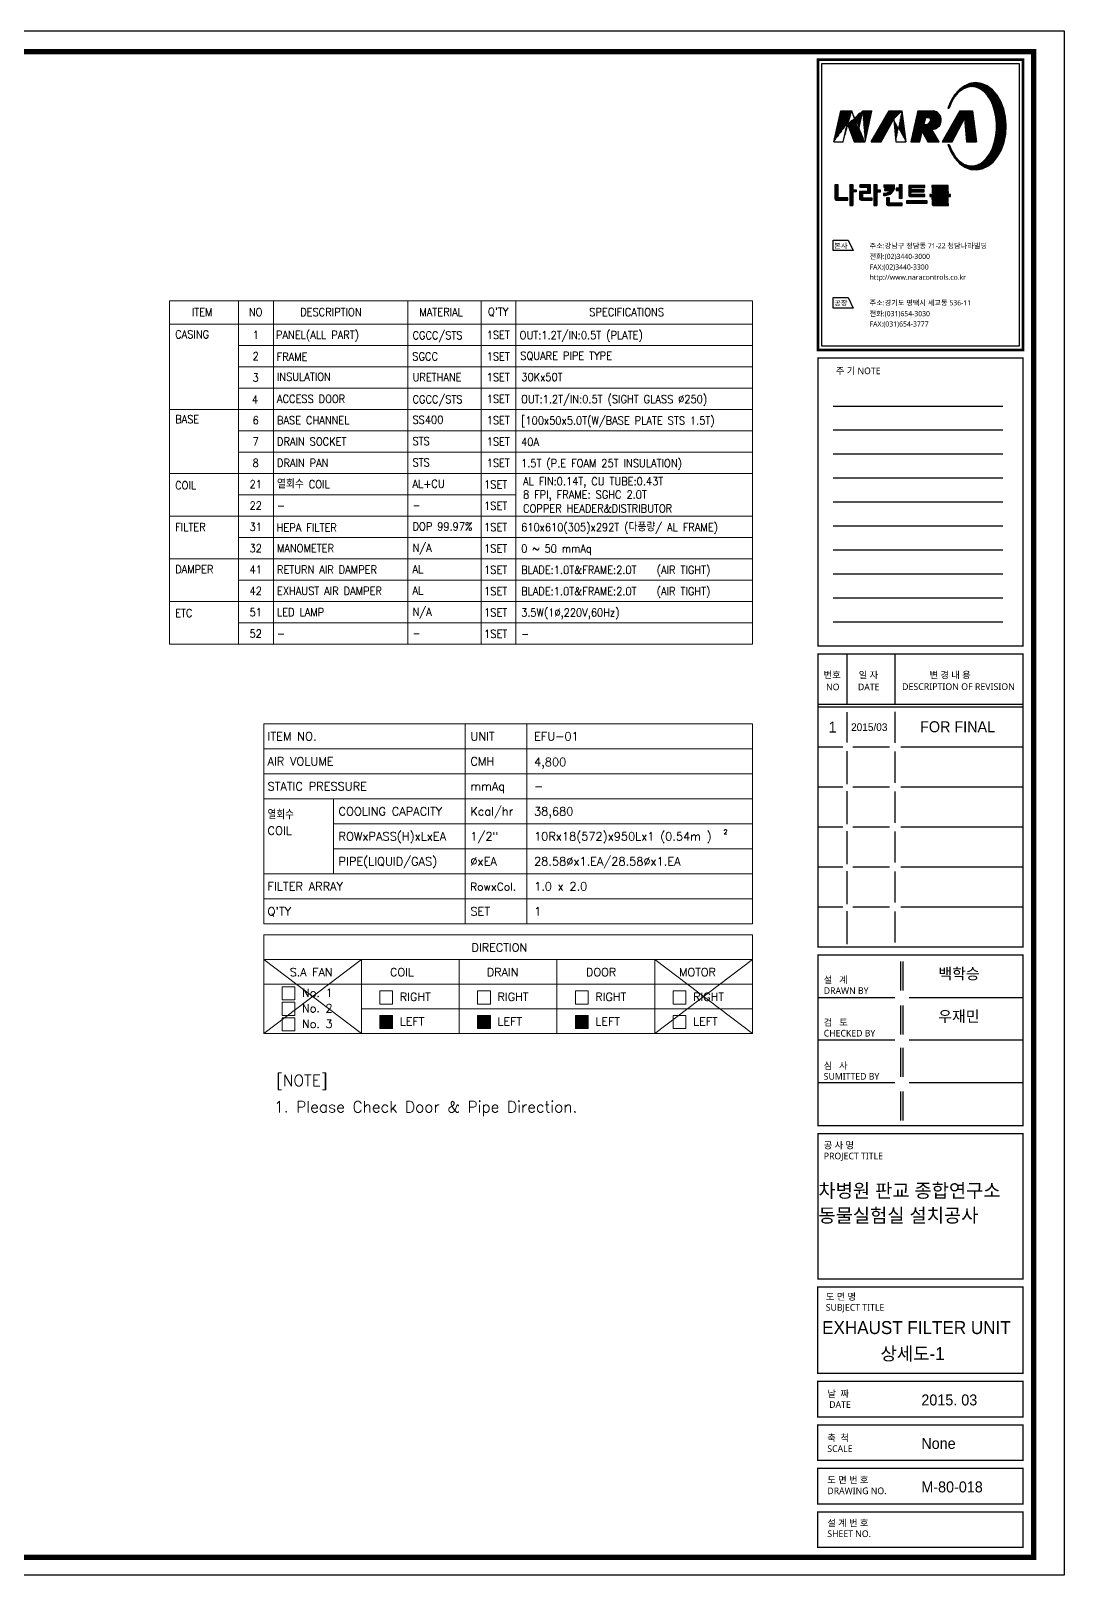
# Model space of a CAD drawing. Extents: x 416 to 11516, y -196 to 7683.
# Drawn here: x 6244 to 11516, y -196 to 7683 of the extents above; entities that cross this region are included whole.
import ezdxf
from ezdxf.enums import TextEntityAlignment as Align

# ---------------------------------------------------------------- set-up
doc = ezdxf.new("R2010")
doc.units = 0
doc.header["$LTSCALE"] = 80
doc.header["$MEASUREMENT"] = 0
doc.layers.get('0').update_dxf_attribs({"linetype": 'CONTINUOUS', "lineweight": 18})
doc.layers.add('DIM', color=4, linetype='CONTINUOUS', lineweight=18)
doc.layers.add('FORM', color=7, linetype='CONTINUOUS')
doc.styles.add('GHD', font='')
doc.styles.add('GHS', font='romans', dxfattribs={"bigfont": 'ghs'})
doc.styles.add('GSC', font='romans.shx', dxfattribs={"width": 0.8, "height": 4, "bigfont": 'ghs.shx'})
doc.styles.add('STYLE1', font='malgun.ttf', dxfattribs={"height": 2.5})
doc.styles.get('GHD').set_extended_font_data('Dotum')
pattern_1 = [(45, (-11.3759, -7.50065), (-0.171711214, 0.171711214), [])]

# ---------------------------------------------------------------- blocks, each defined once
blk = doc.blocks.new('form')
at = {"layer": 'FORM'}
h = blk.add_hatch(dxfattribs=at)
h.set_pattern_fill('ANSI31', color=256, scale=1.942691, style=0)
h.set_pattern_definition(pattern_1)
edge = h.paths.add_edge_path()
edge.add_line((716.28, 522.42), (720.27, 522.42))
edge.add_line((719.34, 533.67), (717.88, 527.02))
edge.add_line((711.49, 533.67), (715.47, 533.67))
edge.add_line((712.35, 522.42), (713.78, 528.86))
edge.add_line((708.92, 522.42), (712.35, 522.42))
edge.add_line((708.92, 522.42), (711.49, 533.67))
edge.add_line((717.81, 527.02), (715.47, 533.67))
edge.add_line((713.9, 528.86), (716.28, 522.42))
edge.add_line((720.27, 522.42), (722.81, 533.67))
edge.add_line((719.34, 533.67), (722.81, 533.67))
h = blk.add_hatch(dxfattribs=at)
h.set_pattern_fill('ANSI31', color=256, scale=1.942691, style=0)
h.set_pattern_definition(pattern_1)
edge = h.paths.add_edge_path()
edge.add_line((729.09, 533.67), (733.65, 533.67))
edge.add_line((731.5, 522.42), (735.09, 522.42))
edge.add_line((730.74, 530.54), (731.5, 522.42))
edge.add_line((726.18, 522.42), (730.63, 530.54))
edge.add_line((733.65, 533.67), (735.09, 522.42))
edge.add_line((722.55, 522.42), (726.18, 522.42))
edge.add_line((722.55, 522.42), (729.09, 533.67))
h = blk.add_hatch(dxfattribs=at)
h.set_pattern_fill('ANSI31', color=256, scale=1.942691, style=0)
h.set_pattern_definition(pattern_1)
edge = h.paths.add_edge_path(flags=16)
edge.add_arc((742.35, 530.64), 1.96, 269.4167, 343.4025)
edge.add_arc((743.39, 530.25), 0.855, 348.5468, 460.0762)
edge.add_line((743.24, 531.09), (742.29, 531.1))
edge.add_line((742.29, 531.1), (741.72, 528.67))
edge.add_line((741.72, 528.67), (742.33, 528.68))
edge = h.paths.add_edge_path()
edge.add_arc((744.68, 530.29), 3.4, 269.0634, 442.7978)
edge.add_line((745.11, 533.67), (739.53, 533.67))
edge.add_line((739.53, 533.67), (736.99, 522.42))
edge.add_line((736.99, 522.42), (740.29, 522.42))
edge.add_line((740.29, 522.42), (741.1, 526.15))
edge.add_line((741.1, 526.15), (743.16, 522.42))
edge.add_line((743.16, 522.42), (747.3, 522.42))
edge.add_line((747.3, 522.42), (744.63, 526.89))
h = blk.add_hatch(dxfattribs=at)
h.set_pattern_fill('ANSI31', color=256, scale=1.942691, style=0)
h.set_pattern_definition(pattern_1)
h.paths.add_polyline_path([(754.86, 533.67), (759.44, 533.67), (760.86, 522.42), (757.31, 522.42), (756.55, 530.81), (751.98, 522.42), (748.42, 522.42)])
h = blk.add_hatch(dxfattribs=at)
h.set_pattern_fill('ANSI31', color=256, scale=1.942691, style=0)
h.set_pattern_definition(pattern_1)
h.paths.add_polyline_path([(710.46, 506.65), (709.33, 506.65), (709.33, 501.59), (709.39, 501.43), (709.49, 501.3), (709.64, 501.15), (709.74, 501.13), (709.88, 501.1), (714.03, 501.1), (714.03, 501.91), (710.46, 501.91)])
edge = h.paths.add_edge_path(flags=16)
edge.add_line((709.65, 501.14), (709.53, 501.27))
h = blk.add_hatch(dxfattribs=at)
h.set_pattern_fill('ANSI31', color=256, scale=1.942691, style=0)
h.set_pattern_definition(pattern_1)
h.paths.add_polyline_path([(715.78, 506.81), (715.78, 504.83), (717.05, 504.83), (717.05, 504.1), (715.79, 504.1), (715.79, 499.19), (714.7, 499.19), (714.7, 506.81)])
h = blk.add_hatch(dxfattribs=at)
h.set_pattern_fill('ANSI31', color=256, scale=1.942691, style=0)
h.set_pattern_definition(pattern_1)
h.paths.add_polyline_path([(722.25, 506.67), (718.34, 506.67), (718.34, 505.88), (721, 505.88), (721.1, 505.85), (721.2, 505.77), (721.24, 505.65), (721.24, 504.32), (718.39, 504.32), (718.33, 504.29), (718.31, 504.24), (718.31, 501.49), (718.37, 501.37), (718.46, 501.29), (718.62, 501.21), (718.89, 501.14), (722.85, 501.14), (722.85, 501.82), (719.56, 501.82), (719.45, 501.88), (719.43, 501.96), (719.43, 503.42), (719.45, 503.51), (719.53, 503.61), (722.25, 503.61)])
edge = h.paths.add_edge_path()
edge.add_line((718.31, 504.23), (718.4, 504.32))
edge.add_line((718.47, 501.28), (718.36, 501.39))
h = blk.add_hatch(dxfattribs=at)
h.set_pattern_fill('ANSI31', color=256, scale=1.942691, style=0)
h.set_pattern_definition(pattern_1)
h.paths.add_polyline_path([(723.54, 506.81), (724.58, 506.81), (724.58, 504.84), (725.83, 504.84), (725.83, 504.05), (724.58, 504.05), (724.58, 499.19), (723.54, 499.19)])
h = blk.add_hatch(dxfattribs=at)
h.set_pattern_fill('ANSI31', color=256, scale=1.942691, style=0)
h.set_pattern_definition(pattern_1)
h.paths.add_polyline_path([(727.17, 506.65), (731.07, 506.65), (731.07, 505.84), (731.07, 505.45), (730.77, 504.79), (730.44, 504.23), (730.05, 503.77), (729.45, 503.35), (729.02, 503.14), (728.72, 503.03), (728.2, 502.91), (727.79, 502.86), (727.02, 502.86), (727.02, 503.54), (727.52, 503.54), (727.88, 503.57), (728.24, 503.69), (728.62, 503.84), (728.94, 504.03), (729.2, 504.24), (729.37, 504.38), (729.4, 504.5), (729.34, 504.59), (727.39, 504.59), (727.39, 505.25), (729.83, 505.25), (729.93, 505.38), (729.98, 505.56), (729.95, 505.74), (729.86, 505.84), (729.79, 505.9), (727.17, 505.9)])
edge = h.paths.add_edge_path(flags=16)
edge.add_line((730, 503.73), (730.14, 503.87))
h = blk.add_hatch(dxfattribs=at)
h.set_pattern_fill('ANSI31', color=256, scale=1.942691, style=0)
h.set_pattern_definition(pattern_1)
h.paths.add_polyline_path([(733.81, 501.67), (732.75, 501.67), (732.75, 504.58), (731.58, 504.58), (731.58, 505.46), (732.74, 505.46), (732.74, 506.81), (733.81, 506.81)])
h = blk.add_hatch(dxfattribs=at)
h.set_pattern_fill('ANSI31', color=256, scale=1.942691, style=0)
h.set_pattern_definition(pattern_1)
edge = h.paths.add_edge_path()
edge.add_line((728.13, 502), (728.13, 499.59))
edge.add_line((728.13, 499.59), (728.19, 499.49))
edge.add_line((728.19, 499.49), (728.28, 499.4))
edge.add_line((728.28, 499.4), (728.4, 499.32))
edge.add_line((728.4, 499.32), (728.51, 499.24))
edge.add_line((728.51, 499.24), (728.63, 499.17))
edge.add_line((729.21, 500.07), (729.21, 502))
edge.add_line((729.21, 502), (728.13, 502))
edge.add_line((728.62, 499.17), (728.63, 499.19))
edge.add_line((728.23, 499.45), (728.18, 499.49))
edge.add_line((733.78, 499.19), (733.78, 500.07))
edge.add_line((733.78, 500.07), (729.21, 500.07))
edge.add_line((728.6, 499.19), (733.78, 499.19))
h = blk.add_hatch(dxfattribs=at)
h.set_pattern_fill('ANSI31', color=256, scale=1.942691, style=0)
h.set_pattern_definition(pattern_1)
h.paths.add_polyline_path([(742.04, 506.45), (736.2, 506.45), (736.2, 502.78), (736.23, 502.67), (736.31, 502.59), (736.47, 502.48), (736.54, 502.46), (742.05, 502.46), (742.05, 503.21), (737.16, 503.21), (737.06, 503.27), (737.03, 503.32), (737.03, 503.93), (737.07, 504.02), (737.16, 504.08), (737.23, 504.09), (741.87, 504.09), (741.87, 504.84), (737.28, 504.84), (737.13, 504.87), (737.05, 504.92), (737.04, 504.98), (737.04, 505.56), (737.09, 505.64), (737.17, 505.71), (737.26, 505.74), (742.04, 505.74)])
h = blk.add_hatch(dxfattribs=at)
h.set_pattern_fill('ANSI31', color=256, scale=1.942691, style=0)
h.set_pattern_definition(pattern_1)
h.paths.add_polyline_path([(750.58, 506.42), (744.64, 506.42), (744.64, 505.75), (749.4, 505.75), (749.53, 505.71), (749.58, 505.64), (749.6, 505.55), (749.59, 505.44), (749.43, 505.31), (749.26, 505.27), (744.77, 505.27), (744.77, 503.89), (744.81, 503.8), (744.89, 503.73), (745, 503.63), (745.08, 503.6), (746.98, 503.6), (747.07, 503.57), (747.11, 503.53), (747.14, 503.5), (747.14, 503.29), (747.11, 503.2), (747, 503.15), (743.86, 503.15), (743.86, 502.48), (751.47, 502.48), (751.47, 503.15), (748.35, 503.15), (748.21, 503.18), (748.16, 503.27), (748.16, 503.52), (748.23, 503.59), (748.34, 503.64), (750.67, 503.64), (750.67, 504.31), (745.8, 504.31), (745.69, 504.37), (745.65, 504.45), (745.65, 504.67), (745.73, 504.76), (745.87, 504.8), (750.58, 504.8)])
edge = h.paths.add_edge_path(flags=16)
edge.add_line((744.93, 503.69), (744.81, 503.82))
h = blk.add_hatch(dxfattribs=at)
h.set_pattern_fill('ANSI31', color=256, scale=1.942691, style=0)
h.set_pattern_definition(pattern_1)
h.paths.add_polyline_path([(750.58, 500.39), (750.58, 502.04), (744.64, 502.04), (744.64, 501.34), (749.4, 501.34), (749.52, 501.3), (749.58, 501.23), (749.6, 501.14), (749.59, 501.03), (749.46, 500.9), (749.34, 500.86), (744.81, 500.86), (744.77, 500.86), (744.77, 499.49), (744.81, 499.4), (744.89, 499.32), (745, 499.23), (745.12, 499.18), (750.67, 499.18), (750.67, 499.91), (745.8, 499.91), (745.69, 499.97), (745.65, 500.04), (745.65, 500.26), (745.73, 500.35), (745.87, 500.39)])
edge = h.paths.add_edge_path(flags=16)
edge.add_line((750.65, 499.18), (750.67, 499.21))
edge.add_line((744.91, 499.3), (744.81, 499.41))
h = blk.add_hatch(dxfattribs=at)
h.set_pattern_fill('ANSI31', color=256, scale=1.942691, style=0)
h.set_pattern_definition(pattern_1)
h.paths.add_polyline_path([(742.96, 499.98), (742.96, 500.81), (735.37, 500.81), (735.37, 499.98)])
at = {"layer": 'FORM', "color": 3}
for p, q in [((752.26, 538.4), (756.71, 542.86)), ((752.78, 539.27), (755.74, 542.23)), ((755.34, 541.14), (757.32, 543.13)), ((756.23, 541.68), (757.94, 543.39)), ((756.86, 541.97), (758.5, 543.61)), ((757.45, 542.22), (758.9, 543.68)), ((757.86, 542.29), (759.31, 543.74)), ((758.27, 542.35), (759.72, 543.81)), ((758.68, 542.42), (760.13, 543.87)), ((759.09, 542.46), (760.54, 543.91)), ((759.39, 542.44), (760.84, 543.89)), ((759.69, 542.4), (761.14, 543.85)), ((760, 542.37), (761.44, 543.81)), ((760.3, 542.33), (761.75, 543.77)), ((760.61, 542.29), (762.05, 543.73)), ((760.88, 542.22), (762.35, 543.69)), ((761.12, 542.12), (762.66, 543.65)), ((761.36, 542.01), (762.91, 543.56)), ((761.61, 541.91), (763.15, 543.46)), ((761.85, 541.81), (763.39, 543.36)), ((762.09, 541.71), (763.63, 543.26)), ((762.34, 541.61), (763.88, 543.15)), ((762.54, 541.47), (764.12, 543.05)), ((762.74, 541.33), (764.36, 542.95)), ((762.93, 541.18), (764.6, 542.85)), ((763.13, 541.03), (764.83, 542.74)), ((763.32, 540.88), (765.03, 542.59)), ((763.52, 540.74), (765.23, 542.44)), ((763.72, 540.59), (765.42, 542.3)), ((763.88, 540.41), (765.62, 542.15)), ((764.04, 540.23), (765.82, 542)), ((764.21, 540.05), (766.01, 541.85)), ((764.37, 539.87), (766.21, 541.71)), ((764.53, 539.69), (766.4, 541.56)), ((764.69, 539.51), (766.6, 541.41)), ((764.86, 539.33), (766.78, 541.25)), ((765, 539.13), (766.94, 541.07)), ((765.14, 538.92), (767.1, 540.88)), ((765.27, 538.71), (767.26, 540.7)), ((765.41, 538.5), (767.42, 540.52)), ((765.54, 538.29), (767.58, 540.33)), ((750.49, 534.58), (751.17, 535.25)), ((750.69, 535.12), (751.4, 535.83)), ((750.84, 534.58), (750.93, 534.67)), ((750.92, 535.69), (751.63, 536.4)), ((751.15, 536.27), (751.95, 537.06)), ((751.38, 536.84), (752.44, 537.9)), ((751.74, 537.54), (752.95, 538.75)), ((765.67, 538.08), (767.74, 540.15)), ((765.81, 537.87), (767.9, 539.97)), ((765.94, 537.66), (768.06, 539.78)), ((766.05, 537.43), (768.22, 539.6)), ((766.16, 537.2), (768.38, 539.41)), ((766.27, 536.96), (768.51, 539.2)), ((766.38, 536.72), (768.64, 538.99)), ((766.48, 536.49), (768.77, 538.77)), ((766.59, 536.25), (768.89, 538.55)), ((766.7, 536.01), (769.02, 538.34)), ((766.8, 535.78), (769.15, 538.12)), ((766.89, 535.52), (769.27, 537.9)), ((766.97, 535.26), (769.4, 537.69)), ((767.05, 534.99), (769.53, 537.47)), ((767.13, 534.73), (769.65, 537.25)), ((767.21, 534.47), (769.78, 537.04)), ((767.29, 534.2), (769.88, 536.79)), ((767.37, 533.94), (769.97, 536.55)), ((767.45, 533.68), (770.07, 536.3)), ((767.51, 533.39), (770.17, 536.05)), ((767.57, 533.11), (770.26, 535.8)), ((767.63, 532.83), (770.36, 535.55)), ((767.69, 532.54), (770.45, 535.3)), ((767.75, 532.26), (770.55, 535.06)), ((767.81, 531.98), (770.64, 534.81)), ((750.47, 534.58), (750.89, 534.58)), ((767.87, 531.69), (770.74, 534.56)), ((767.93, 531.41), (770.83, 534.31)), ((767.96, 531.09), (770.9, 534.03)), ((767.99, 530.78), (770.96, 533.75)), ((768.02, 530.47), (771.02, 533.47)), ((768.03, 525.67), (771.65, 529.29)), ((768.06, 530.16), (771.08, 533.19)), ((768.07, 526.06), (771.63, 529.61)), ((768.09, 529.85), (771.14, 532.91)), ((768.11, 526.44), (771.6, 529.93)), ((768.12, 529.54), (771.21, 532.63)), ((768.15, 529.23), (771.27, 532.34)), ((768.15, 526.82), (771.58, 530.25)), ((768.16, 528.89), (771.33, 532.06)), ((768.16, 528.55), (771.39, 531.78)), ((768.16, 528.2), (771.46, 531.5)), ((768.16, 527.86), (771.5, 531.2)), ((768.16, 527.52), (771.53, 530.88)), ((768.16, 527.17), (771.55, 530.57)), ((765.92, 518.41), (771.26, 523.75)), ((766.25, 519.08), (771.35, 524.18)), ((766.58, 519.76), (771.43, 524.61)), ((766.83, 520.35), (771.52, 525.04)), ((766.99, 520.86), (771.56, 525.42)), ((767.16, 521.36), (771.58, 525.79)), ((767.32, 521.87), (771.6, 526.15)), ((767.49, 522.38), (771.63, 526.52)), ((767.54, 522.77), (771.65, 526.88)), ((767.63, 523.21), (771.67, 527.25)), ((767.72, 523.64), (771.69, 527.61)), ((767.81, 524.08), (771.71, 527.98)), ((767.9, 524.51), (771.72, 528.34)), ((767.96, 524.91), (771.7, 528.65)), ((767.99, 525.29), (771.67, 528.97)), ((750.44, 521.4), (750.92, 521.4)), ((750.52, 521.21), (750.71, 521.4)), ((750.62, 520.96), (750.96, 521.31)), ((750.71, 520.72), (751.06, 521.06)), ((750.81, 520.48), (751.16, 520.82)), ((750.91, 520.23), (751.26, 520.58)), ((751.01, 519.99), (751.36, 520.33)), ((751.11, 519.74), (751.46, 520.09)), ((751.21, 519.5), (751.56, 519.85)), ((751.31, 519.25), (751.66, 519.61)), ((751.41, 519.01), (751.76, 519.36)), ((751.51, 518.76), (751.86, 519.12)), ((751.63, 518.55), (751.98, 518.9)), ((751.76, 518.33), (752.12, 518.69)), ((751.89, 518.12), (752.25, 518.47)), ((752.02, 517.91), (752.38, 518.26)), ((752.15, 517.69), (752.51, 518.05)), ((752.29, 517.48), (752.64, 517.84)), ((760.36, 512.16), (771.09, 522.89)), ((760.67, 512.13), (771, 522.46)), ((761.03, 512.14), (770.87, 521.99)), ((761.44, 512.22), (770.68, 521.45)), ((761.86, 512.29), (770.49, 520.92)), ((762.28, 512.37), (770.29, 520.38)), ((762.7, 512.44), (770.1, 519.84)), ((763.18, 512.57), (769.85, 519.25)), ((763.83, 512.88), (769.43, 518.48)), ((765.35, 517.5), (771.17, 523.32)), ((752.42, 517.27), (752.77, 517.63)), ((752.55, 517.06), (752.91, 517.42)), ((752.68, 516.84), (753.04, 517.2)), ((752.81, 516.63), (753.17, 516.99)), ((752.94, 516.42), (753.34, 516.82)), ((753.1, 516.24), (753.5, 516.64)), ((753.26, 516.06), (753.67, 516.46)), ((753.43, 515.88), (753.83, 516.28)), ((753.59, 515.7), (754, 516.1)), ((753.75, 515.52), (754.16, 515.92)), ((753.92, 515.34), (754.33, 515.75)), ((754.08, 515.16), (754.49, 515.57)), ((754.24, 514.98), (754.66, 515.39)), ((754.41, 514.8), (754.86, 515.25)), ((754.57, 514.62), (755.07, 515.11)), ((754.75, 514.45), (755.27, 514.98)), ((754.95, 514.31), (755.48, 514.84)), ((755.15, 514.17), (755.68, 514.7)), ((755.36, 514.03), (755.89, 514.56)), ((755.56, 513.88), (756.09, 514.42)), ((755.76, 513.74), (756.3, 514.28)), ((755.96, 513.6), (756.55, 514.19)), ((756.16, 513.46), (756.81, 514.1)), ((756.36, 513.31), (757.06, 514.02)), ((756.56, 513.17), (757.32, 513.93)), ((756.8, 513.07), (757.57, 513.84)), ((757.05, 512.97), (757.83, 513.75)), ((757.28, 512.86), (758.16, 513.74)), ((757.54, 512.78), (758.42, 513.65)), ((757.79, 512.68), (758.75, 513.64)), ((758.04, 512.59), (759.08, 513.63)), ((758.28, 512.49), (759.42, 513.62)), ((758.53, 512.39), (759.75, 513.61)), ((758.8, 512.32), (760.19, 513.72)), ((759.11, 512.29), (760.66, 513.84)), ((759.42, 512.26), (761.12, 513.96)), ((759.74, 512.23), (761.68, 514.17)), ((760.05, 512.19), (762.48, 514.62)), ((764.48, 513.19), (769, 517.71)), ((765.22, 513.59), (768.48, 516.85))]:
    blk.add_line(p, q, dxfattribs=at)
at = {"layer": 'FORM', "color": 7}
for p, q in [((708.92, 522.42), (711.49, 533.67)), ((717.81, 527.02), (715.47, 533.67)), ((719.34, 533.67), (717.88, 527.02)), ((720.27, 522.42), (722.81, 533.67)), ((722.55, 522.42), (729.09, 533.67)), ((726.18, 522.42), (730.63, 530.54)), ((730.74, 530.54), (731.5, 522.42)), ((733.65, 533.67), (735.09, 522.42)), ((739.53, 533.67), (736.99, 522.42)), ((742.29, 531.1), (741.72, 528.67)), ((743.24, 531.09), (742.29, 531.1)), ((754.86, 533.67), (748.42, 522.42)), ((751.98, 522.42), (756.55, 530.81)), ((756.55, 530.81), (757.31, 522.42)), ((759.44, 533.67), (760.86, 522.42)), ((712.35, 522.42), (713.78, 528.86)), ((713.9, 528.86), (716.28, 522.42)), ((740.29, 522.42), (741.1, 526.15)), ((741.1, 526.15), (743.16, 522.42)), ((741.72, 528.67), (742.33, 528.68)), ((747.3, 522.42), (744.63, 526.89)), ((710.46, 506.65), (709.33, 506.65)), ((709.33, 506.65), (709.33, 501.59)), ((710.46, 501.91), (710.46, 506.65)), ((714.7, 506.81), (714.7, 499.19)), ((714.7, 506.81), (715.78, 506.81)), ((715.78, 506.81), (715.78, 504.83)), ((722.25, 506.67), (718.34, 506.67)), ((718.34, 506.67), (718.34, 505.88)), ((722.25, 503.61), (722.25, 506.67)), ((723.54, 506.81), (723.54, 499.19)), ((723.54, 506.81), (724.58, 506.81)), ((724.58, 506.81), (724.58, 504.84)), ((727.17, 506.65), (727.17, 505.9)), ((731.07, 505.84), (731.07, 506.65)), ((732.74, 506.81), (732.74, 505.46)), ((732.74, 506.81), (733.81, 506.81)), ((733.81, 501.67), (733.81, 506.81)), ((709.33, 501.59), (709.39, 501.43)), ((709.39, 501.43), (709.49, 501.3)), ((709.49, 501.3), (709.64, 501.15)), ((709.65, 501.14), (709.53, 501.27)), ((709.64, 501.15), (709.74, 501.13)), ((709.74, 501.13), (709.88, 501.1)), ((709.88, 501.1), (714.03, 501.1)), ((714.03, 501.91), (710.46, 501.91)), ((714.03, 501.1), (714.03, 501.91)), ((715.78, 504.83), (717.05, 504.83)), ((715.79, 504.1), (715.79, 499.19)), ((717.05, 504.1), (715.79, 504.1)), ((717.05, 504.83), (717.05, 504.1)), ((718.31, 504.23), (718.4, 504.32)), ((718.33, 504.29), (718.31, 504.24)), ((718.31, 504.24), (718.31, 501.49)), ((718.31, 501.49), (718.37, 501.37)), ((718.39, 504.32), (718.33, 504.29)), ((718.34, 505.88), (721, 505.88)), ((718.47, 501.28), (718.36, 501.39)), ((718.37, 501.37), (718.46, 501.29)), ((721.24, 504.32), (718.39, 504.32)), ((718.46, 501.29), (718.62, 501.21)), ((718.62, 501.21), (718.89, 501.14)), ((718.89, 501.14), (722.85, 501.14)), ((719.43, 503.42), (719.45, 503.51)), ((719.43, 501.96), (719.43, 503.42)), ((719.45, 501.88), (719.43, 501.96)), ((719.45, 503.51), (719.53, 503.61)), ((719.56, 501.82), (719.45, 501.88)), ((719.53, 503.61), (722.25, 503.61)), ((722.85, 501.82), (719.56, 501.82)), ((721, 505.88), (721.1, 505.85)), ((721.1, 505.85), (721.2, 505.77)), ((721.2, 505.77), (721.24, 505.65)), ((721.24, 505.65), (721.24, 504.32)), ((722.85, 501.14), (722.85, 501.82)), ((724.58, 504.84), (725.83, 504.84)), ((724.58, 504.05), (724.58, 499.19)), ((725.83, 504.05), (724.58, 504.05)), ((725.83, 504.84), (725.83, 504.05)), ((727.02, 503.54), (727.02, 502.86)), ((727.52, 503.54), (727.02, 503.54)), ((727.02, 502.86), (727.79, 502.86)), ((727.17, 505.9), (729.79, 505.9)), ((727.39, 505.25), (727.39, 504.59)), ((729.83, 505.25), (727.39, 505.25)), ((727.39, 504.59), (729.34, 504.59)), ((727.88, 503.57), (727.52, 503.54)), ((727.79, 502.86), (728.2, 502.91)), ((728.24, 503.69), (727.88, 503.57)), ((729.21, 502), (728.13, 502)), ((728.13, 502), (728.13, 499.59)), ((728.2, 502.91), (728.72, 503.03)), ((728.62, 503.84), (728.24, 503.69)), ((728.94, 504.03), (728.62, 503.84)), ((728.72, 503.03), (729.02, 503.14)), ((729.2, 504.24), (728.94, 504.03)), ((729.02, 503.14), (729.45, 503.35)), ((729.37, 504.38), (729.2, 504.24)), ((729.21, 500.07), (729.21, 502)), ((729.34, 504.59), (729.4, 504.5)), ((729.4, 504.5), (729.37, 504.38)), ((729.45, 503.35), (730.05, 503.77)), ((729.79, 505.9), (729.86, 505.84)), ((729.93, 505.38), (729.83, 505.25)), ((729.86, 505.84), (729.95, 505.74)), ((729.98, 505.56), (729.93, 505.38)), ((729.95, 505.74), (729.98, 505.56)), ((730, 503.73), (730.14, 503.87)), ((730.05, 503.77), (730.44, 504.23)), ((730.44, 504.23), (730.77, 504.79)), ((730.77, 504.79), (731.07, 505.45)), ((731.07, 505.45), (731.07, 505.84)), ((731.58, 505.46), (731.58, 504.58)), ((732.74, 505.46), (731.58, 505.46)), ((731.58, 504.58), (732.75, 504.58)), ((732.75, 504.58), (732.75, 501.67)), ((742.04, 506.45), (736.2, 506.45)), ((736.2, 506.45), (736.2, 502.78)), ((736.2, 502.78), (736.23, 502.67)), ((736.23, 502.67), (736.31, 502.59)), ((736.31, 502.59), (736.47, 502.48)), ((736.47, 502.48), (736.54, 502.46)), ((736.54, 502.46), (742.05, 502.46)), ((737.03, 503.93), (737.07, 504.02)), ((737.03, 503.32), (737.03, 503.93)), ((737.06, 503.27), (737.03, 503.32)), ((737.04, 505.56), (737.09, 505.64)), ((737.04, 504.98), (737.04, 505.56)), ((737.05, 504.92), (737.04, 504.98)), ((737.13, 504.87), (737.05, 504.92)), ((737.16, 503.21), (737.06, 503.27)), ((737.07, 504.02), (737.16, 504.08)), ((737.09, 505.64), (737.17, 505.71)), ((737.28, 504.84), (737.13, 504.87)), ((737.16, 504.08), (737.23, 504.09)), ((742.05, 503.21), (737.16, 503.21)), ((737.17, 505.71), (737.26, 505.74)), ((737.23, 504.09), (741.87, 504.09)), ((737.26, 505.74), (742.04, 505.74)), ((741.87, 504.84), (737.28, 504.84)), ((741.87, 504.09), (741.87, 504.84)), ((742.04, 505.74), (742.04, 506.45)), ((742.05, 502.46), (742.05, 503.21)), ((747, 503.15), (743.86, 503.15)), ((743.86, 503.15), (743.86, 502.48)), ((743.86, 502.48), (751.47, 502.48)), ((750.58, 506.42), (744.64, 506.42)), ((744.64, 506.42), (744.64, 505.75)), ((744.64, 505.75), (749.4, 505.75)), ((750.58, 502.04), (744.64, 502.04)), ((744.64, 502.04), (744.64, 501.34)), ((744.64, 501.34), (749.4, 501.34)), ((749.26, 505.27), (744.77, 505.27)), ((744.77, 505.27), (744.77, 503.89)), ((744.77, 503.89), (744.81, 503.8)), ((744.93, 503.69), (744.81, 503.82)), ((744.81, 503.8), (744.89, 503.73)), ((744.89, 503.73), (745, 503.63)), ((745, 503.63), (745.08, 503.6)), ((745.08, 503.6), (746.98, 503.6)), ((745.65, 504.67), (745.73, 504.76)), ((745.65, 504.45), (745.65, 504.67)), ((745.69, 504.37), (745.65, 504.45)), ((745.8, 504.31), (745.69, 504.37)), ((745.73, 504.76), (745.87, 504.8)), ((750.67, 504.31), (745.8, 504.31)), ((745.87, 504.8), (750.58, 504.8)), ((746.98, 503.6), (747.07, 503.57)), ((747.11, 503.2), (747, 503.15)), ((747.07, 503.57), (747.11, 503.53)), ((747.11, 503.53), (747.14, 503.5)), ((747.14, 503.29), (747.11, 503.2)), ((747.14, 503.5), (747.14, 503.29)), ((748.16, 503.52), (748.23, 503.59)), ((748.16, 503.27), (748.16, 503.52)), ((748.21, 503.18), (748.16, 503.27)), ((748.35, 503.15), (748.21, 503.18)), ((748.23, 503.59), (748.34, 503.64)), ((748.34, 503.64), (750.67, 503.64)), ((751.47, 503.15), (748.35, 503.15)), ((749.43, 505.31), (749.26, 505.27)), ((749.46, 500.9), (749.34, 500.86)), ((749.4, 505.75), (749.53, 505.71)), ((749.4, 501.34), (749.52, 501.3)), ((749.59, 505.44), (749.43, 505.31)), ((749.59, 501.03), (749.46, 500.9)), ((749.52, 501.3), (749.58, 501.23)), ((749.53, 505.71), (749.58, 505.64)), ((749.58, 505.64), (749.6, 505.55)), ((749.58, 501.23), (749.6, 501.14)), ((749.6, 505.55), (749.59, 505.44)), ((749.6, 501.14), (749.59, 501.03)), ((750.58, 504.8), (750.58, 506.42)), ((750.58, 500.39), (750.58, 502.04)), ((750.67, 503.64), (750.67, 504.31)), ((751.47, 502.48), (751.47, 503.15)), ((714.7, 499.19), (715.79, 499.19)), ((723.54, 499.19), (724.58, 499.19)), ((728.13, 499.59), (728.19, 499.49)), ((728.23, 499.45), (728.18, 499.49)), ((728.19, 499.49), (728.28, 499.4)), ((728.28, 499.4), (728.4, 499.32)), ((728.4, 499.32), (728.51, 499.24)), ((728.51, 499.24), (728.63, 499.17)), ((728.6, 499.19), (733.78, 499.19)), ((728.62, 499.17), (728.63, 499.19)), ((733.78, 500.07), (729.21, 500.07)), ((733.78, 499.19), (733.78, 500.07)), ((735.37, 500.81), (735.37, 499.98)), ((742.96, 500.81), (735.37, 500.81)), ((735.37, 499.98), (742.96, 499.98)), ((742.96, 499.98), (742.96, 500.81)), ((744.81, 500.86), (744.77, 500.86)), ((744.77, 500.86), (744.77, 499.49)), ((744.77, 499.49), (744.81, 499.4)), ((749.34, 500.86), (744.81, 500.86)), ((744.91, 499.3), (744.81, 499.41)), ((744.81, 499.4), (744.89, 499.32)), ((744.89, 499.32), (745, 499.23)), ((745, 499.23), (745.12, 499.18)), ((745.12, 499.18), (750.67, 499.18)), ((745.65, 500.26), (745.73, 500.35)), ((745.65, 500.04), (745.65, 500.26)), ((745.69, 499.97), (745.65, 500.04)), ((745.8, 499.91), (745.69, 499.97)), ((745.73, 500.35), (745.87, 500.39)), ((750.67, 499.91), (745.8, 499.91)), ((745.87, 500.39), (750.58, 500.39)), ((750.65, 499.18), (750.67, 499.21)), ((750.67, 499.18), (750.67, 499.91)), ((708.66, 426.09), (770.47, 426.09)), ((708.66, 417.35), (770.47, 417.35)), ((708.66, 408.6), (770.47, 408.6)), ((708.66, 399.86), (770.47, 399.86)), ((708.66, 391.12), (770.47, 391.12)), ((708.66, 382.38), (770.47, 382.38)), ((708.66, 373.64), (770.47, 373.64)), ((708.66, 364.89), (770.47, 364.89)), ((708.66, 356.15), (770.47, 356.15)), ((708.66, 347.41), (770.47, 347.41)), ((713.79, 317.3), (713.79, 335.75)), ((731.27, 317.3), (731.27, 335.75)), ((777.9, 317.3), (703.1, 317.3)), ((777.9, 316.33), (703.1, 316.33)), ((713.79, 303.47), (713.79, 314.52)), ((731.27, 303.37), (731.27, 314.69)), ((712.21, 301.76), (703.1, 301.76)), ((713.79, 288.27), (713.79, 300.31)), ((729.16, 301.76), (715.81, 301.76)), ((731.27, 288.8), (731.27, 300.12)), ((778.03, 301.76), (733.31, 301.76)), ((712.21, 287.19), (703.1, 287.19)), ((729.16, 287.19), (715.81, 287.19)), ((778.03, 287.19), (733.31, 287.19)), ((713.79, 273.7), (713.79, 285.74)), ((731.27, 274.23), (731.27, 285.55)), ((712.21, 272.62), (703.1, 272.62)), ((713.79, 259.13), (713.79, 271.17)), ((729.16, 272.62), (715.81, 272.62)), ((731.27, 259.66), (731.27, 270.98)), ((778.03, 272.62), (733.31, 272.62)), ((712.21, 258.05), (703.1, 258.05)), ((713.79, 244.56), (713.79, 256.6)), ((729.16, 258.05), (715.81, 258.05)), ((731.27, 245.09), (731.27, 256.41)), ((778.03, 258.05), (733.31, 258.05)), ((712.21, 243.48), (703.1, 243.48)), ((713.79, 229.99), (713.79, 242.03)), ((729.16, 243.48), (715.81, 243.48)), ((778.03, 243.48), (733.31, 243.48)), ((731.27, 230.52), (731.27, 241.84)), ((733.31, 213.08), (733.31, 223.62)), ((734.21, 213.08), (734.21, 223.62)), ((731.09, 210.45), (703.1, 210.45)), ((777.9, 210.45), (736.34, 210.45)), ((733.31, 197.01), (733.31, 207.55)), ((734.21, 197.01), (734.21, 207.55)), ((731.09, 194.91), (703.1, 194.91)), ((733.31, 181.6), (733.31, 192.14)), ((734.21, 181.6), (734.21, 192.14)), ((777.9, 194.91), (736.34, 194.91)), ((731.09, 179.37), (703.1, 179.37)), ((733.31, 165.74), (733.31, 176.28)), ((734.21, 165.74), (734.21, 176.28)), ((777.9, 179.37), (736.34, 179.37))]:
    blk.add_line(p, q, dxfattribs=at)
at = {"layer": 'FORM'}
for p, q in [((727.17, 506.65), (731.07, 506.65)), ((733.81, 501.67), (732.75, 501.67))]:
    blk.add_line(p, q, dxfattribs=at)
at = {"layer": 'FORM', "color": 3}
for points in [[(0, 562.79), (792.83, 562.79), (792.83, 0), (0, 0)], [(776.44, 447.93), (704.56, 447.93), (704.56, 550.91), (776.44, 550.91)]]:
    blk.add_lwpolyline(points, close=True, dxfattribs=at)
at = {"layer": 'FORM', "color": 2, "const_width": 1.94}
blk.add_lwpolyline([(12.48, 6.47), (12.48, 555.28), (781.78, 555.28), (781.78, 6.47)], close=True, dxfattribs=at)
at = {"layer": 'FORM', "color": 3}
for points, const_width in [([(777.9, 446.48), (703.1, 446.48), (703.1, 552.36), (777.9, 552.36)], 0.971), ([(703.1, 338.67), (703.1, 443.56), (777.9, 443.56), (777.9, 338.67)], 0.486), ([(777.9, 335.75), (703.1, 335.75), (703.1, 228.91), (777.9, 228.91)], 0.486), ([(703.1, 163.82), (777.9, 163.82), (777.9, 225.99), (703.1, 225.99)], 0.486), ([(777.89, 107.95), (777.89, 160.91), (703.09, 160.91), (703.09, 107.95)], 0.486), ([(777.88, 73.53), (777.88, 105.03), (703.08, 105.03), (703.08, 73.53)], 0.486), ([(777.87, 57.68), (777.87, 70.62), (703.07, 70.62), (703.07, 57.68)], 0.486), ([(777.86, 41.83), (777.86, 54.77), (703.06, 54.77), (703.06, 41.83)], 0.486), ([(777.85, 25.98), (777.85, 38.92), (703.05, 38.92), (703.05, 25.98)], 0.486), ([(777.84, 10.13), (777.84, 23.07), (703.04, 23.07), (703.04, 10.13)], 0.486)]:
    blk.add_lwpolyline(points, close=True, dxfattribs=dict(at, const_width=const_width))
at = {"layer": 'FORM', "color": 3, "flags": 128}
for points in [[(750.44, 521.4), (751.52, 518.73), (752.95, 516.4), (754.67, 514.52), (756.61, 513.14), (758.7, 512.33), (760.86, 512.11), (763.01, 512.5), (765.07, 513.47), (766.96, 515), (768.61, 517.01), (769.96, 519.45), (770.95, 522.2), (771.55, 525.18), (771.73, 528.27), (771.49, 531.35), (770.84, 534.3), (769.8, 537.01), (768.41, 539.38), (766.72, 541.32), (764.8, 542.76), (762.73, 543.64), (760.57, 543.93)], [(760.48, 543.93), (758.39, 543.59), (756.38, 542.71), (754.53, 541.31), (752.88, 539.44), (751.52, 537.17), (750.47, 534.58)], [(762.35, 541.61), (760.73, 542.28), (759.05, 542.48), (757.38, 542.21), (755.77, 541.47), (754.26, 540.3), (752.92, 538.72), (751.79, 536.79), (750.89, 534.58)], [(767.45, 533.67), (766.82, 535.74), (765.97, 537.62), (764.93, 539.25), (763.72, 540.58), (762.39, 541.59)], [(767.47, 522.45), (767.93, 524.63), (768.16, 526.9), (768.16, 529.19), (767.92, 531.46), (767.46, 533.63)], [(750.92, 521.4), (751.9, 519.04), (753.16, 517.01), (754.64, 515.4), (756.3, 514.28), (758.07, 513.67)], [(758.1, 513.66), (759.8, 513.61), (761.46, 514.04), (763.04, 514.94), (764.48, 516.28), (765.73, 518.02), (766.74, 520.08), (767.5, 522.42)]]:
    blk.add_lwpolyline(points, dxfattribs=at)
at = {"layer": 'FORM', "color": 7}
for points in [[(711.49, 533.67), (715.47, 533.67)], [(719.34, 533.67), (722.81, 533.67)], [(729.09, 533.67), (733.65, 533.67)], [(739.53, 533.67), (745.11, 533.67)], [(754.86, 533.67), (759.44, 533.67)], [(708.92, 522.42), (712.35, 522.42)], [(716.28, 522.42), (720.27, 522.42)], [(722.55, 522.42), (726.18, 522.42)], [(731.5, 522.42), (735.09, 522.42)], [(736.99, 522.42), (740.29, 522.42)], [(743.16, 522.42), (747.3, 522.42)], [(748.42, 522.42), (751.98, 522.42)], [(757.31, 522.42), (760.86, 522.42)]]:
    blk.add_lwpolyline(points, dxfattribs=at)
for points in [[(708.72, 486.56), (714.1, 486.56), (715.91, 482.73), (708.72, 482.73)], [(708.72, 465.6), (714.1, 465.6), (715.91, 461.77), (708.72, 461.77)]]:
    blk.add_lwpolyline(points, close=True, dxfattribs=at)
at = {"layer": 'FORM'}
for centre, radius, start, end in [((742.35, 530.64), 1.96, 269.4167, 343.4025), ((743.39, 530.25), 0.855, 348.5468, 100.0762), ((744.68, 530.29), 3.4, 269.0634, 82.7978)]:
    blk.add_arc(centre, radius, start, end, dxfattribs=at)
at = {"layer": 'FORM', "color": 7, "style": 'STYLE1'}
for s, height, p in [('본사', 1.87, (709.08, 483.55)), ('주소:강남구 청담동 71-22 청담나라빌딩', 1.8698, (721.93, 483.54)), ('전화:(02)3440-3000', 1.8698, (721.93, 479.68)), ('http://www.naracontrols.co.kr', 1.8698, (721.93, 472.1)), ('FAX:(02)3440-3300', 1.8698, (721.93, 475.82)), ('공장', 1.87, (709.08, 462.72)), ('주소:경기도 평택시 세교동 536-11', 1.8698, (721.93, 462.77)), ('전화:(031)654-3030', 1.8698, (721.93, 458.81)), ('FAX:(031)654-3777', 1.8698, (721.93, 455.05)), ('주 기 NOTE', 2.428, (709.63, 437.68)), ('번호', 2.428, (705.16, 326.91)), ('일 자', 2.428, (717.98, 326.83)), ('변 경 내 용', 2.428, (743.8, 326.85)), ('NO', 2.428, (706.08, 322.5)), ('DATE', 2.428, (717.69, 322.49)), ('설   계', 2.428, (705.23, 215.75)), ('DRAWN BY', 2.428, (705.23, 211.81)), ('검   토', 2.428, (705.23, 200.23)), ('CHECKED BY', 2.428, (705.23, 196.3)), ('심   사', 2.428, (705.23, 184.5)), ('SUMITTED BY', 2.4284, (705.23, 180.57)), ('공 사 명', 2.428, (705.25, 155.47)), ('PROJECT TITLE', 2.4284, (705.25, 151.54)), ('도 면 명', 2.428, (705.99, 100.3)), ('SUBJECT TITLE', 2.4284, (705.99, 96.37)), ('날  짜', 2.428, (706.54, 64.9)), ('DATE', 2.428, (707.23, 60.97)), ('축  척', 2.428, (706.54, 48.81)), ('SCALE', 2.428, (706.54, 44.88)), ('도 면 번 호', 2.428, (706.54, 33.49)), ('DRAWING NO.', 2.4284, (706.54, 29.51)), ('설 계 번 호', 2.428, (706.54, 17.8)), ('SHEET NO.', 2.428, (706.54, 13.87))]:
    blk.add_text(s, height=height, dxfattribs=at).set_placement(p)
at = {"layer": 'FORM', "color": 7, "style": 'STYLE1', "width": 0.967772}
blk.add_text('DESCRIPTION OF REVISION', height=2.4284, dxfattribs=at).set_placement((733.79, 322.6), (774.87, 322.6), align=Align.FIT)
blk = doc.blocks.new('A$C105475B6')
at = {"xscale": 20, "yscale": 20, "zscale": 20}
blk.add_blockref('form', (0, -11256), dxfattribs=at)
at = {"layer": 'FORM', "color": 7, "style": 'GHD'}
for s, height, p in [('1', 80, (14140, -5115)), ('2015/03', 56, (14304, -5103)), ('FOR FINAL', 80, (14807, -5112)), ('백학승', 80, (14940, -6912)), ('우재민', 80, (14939, -7223)), ('차병원 판교 종합연구소', 100, (14066, -8503)), ('동물실험실 설치공사', 100, (14066, -8684)), ('EXHAUST FILTER UNIT', 95, (14093, -9499)), ('상세도-1', 95, (14518, -9689)), ('2015. 03', 80, (14816, -10019)), ('None', 80, (14816, -10336)), ('M-80-018', 80, (14816, -10653))]:
    blk.add_text(s, height=height, dxfattribs=at).set_placement(p)

msp = doc.modelspace()

# ---------------------------------------------------------------- hatches: boundary and pattern name
at = {"linetype": 'Continuous'}
for points in [[(8024.5, 2660.1), (8090.1, 2660.1), (8090.1, 2592.2), (8024.5, 2592.2)], [(8523.4, 2660.1), (8588.9, 2660.1), (8588.9, 2592.2), (8523.4, 2592.2)], [(9022.2, 2660.1), (9087.7, 2660.1), (9087.7, 2592.2), (9022.2, 2592.2)]]:
    msp.add_hatch(color=256, dxfattribs=at).paths.add_polyline_path(points)

# ---------------------------------------------------------------- linework, layer by layer
for p, q in [((7432.2, 4147.2), (9926.3, 4147.2)), ((7432.2, 4147.2), (7432.2, 3126.3)), ((8459.4, 4147.2), (8459.4, 3126.3)), ((8774.8, 4147.2), (8774.8, 3126.3)), ((9926.3, 4147.2), (9926.3, 3126.3)), ((7432.2, 4019.6), (9926.3, 4019.6)), ((7432.2, 3892), (9926.3, 3892)), ((7432.2, 3764.4), (9926.3, 3764.4)), ((7787.7, 3764.4), (7787.7, 3381.5)), ((7787.7, 3636.8), (9926.3, 3636.8)), ((7787.7, 3509.1), (9926.3, 3509.1)), ((7432.2, 3381.5), (9926.3, 3381.5)), ((7432.2, 3253.9), (9926.3, 3253.9)), ((7432.2, 3126.3), (9926.3, 3126.3)), ((7432.2, 2944.7), (9926.3, 2944.7)), ((7432.2, 2567.8), (7931, 2944.7)), ((7432.2, 2944.7), (7931, 2567.8)), ((7931, 2944.7), (7931, 2567.8)), ((8429.8, 2944.7), (8429.8, 2567.8)), ((8928.6, 2944.7), (8928.6, 2567.8)), ((9427.4, 2944.7), (9427.4, 2567.8)), ((9427.4, 2567.8), (9926.3, 2944.7)), ((9427.4, 2944.7), (9926.3, 2567.8)), ((7432.2, 2819.1), (9926.3, 2819.1)), ((7931, 2693.5), (9926.3, 2693.5))]:
    msp.add_line(p, q, dxfattribs=at)
for points in [[(7432.2, 2567.8), (9926.3, 2567.8), (9926.3, 3070.3), (7432.2, 3070.3)], [(7525.7, 2806.3), (7591.2, 2806.3), (7591.2, 2738.5), (7525.7, 2738.5)], [(8024.5, 2785.7), (8090.1, 2785.7), (8090.1, 2717.9), (8024.5, 2717.9)], [(8523.4, 2785.7), (8588.9, 2785.7), (8588.9, 2717.9), (8523.4, 2717.9)], [(9022.2, 2785.7), (9087.7, 2785.7), (9087.7, 2717.9), (9022.2, 2717.9)], [(9521, 2785.7), (9586.5, 2785.7), (9586.5, 2717.9), (9521, 2717.9)], [(7525.7, 2727.4), (7591.2, 2727.4), (7591.2, 2659.5), (7525.7, 2659.5)], [(7525.7, 2648.1), (7591.2, 2648.1), (7591.2, 2580.3), (7525.7, 2580.3)], [(8024.5, 2660.1), (8090.1, 2660.1), (8090.1, 2592.2), (8024.5, 2592.2)], [(8523.4, 2660.1), (8588.9, 2660.1), (8588.9, 2592.2), (8523.4, 2592.2)], [(9022.2, 2660.1), (9087.7, 2660.1), (9087.7, 2592.2), (9022.2, 2592.2)], [(9521, 2660.1), (9586.5, 2660.1), (9586.5, 2592.2), (9521, 2592.2)]]:
    msp.add_lwpolyline(points, close=True, dxfattribs=at)
at = {"layer": 'DIM'}
for p, q in [((9926.3, 6305), (6951.1, 6305)), ((6951.1, 6305), (6951.1, 4553.4)), ((7304.5, 6305), (7304.5, 5859.8)), ((7481.5, 6305), (7481.5, 5859.8)), ((8167.3, 6305), (8167.3, 5859.8)), ((8541.9, 6305), (8541.9, 5859.8)), ((8718.8, 6305), (8718.8, 5859.8)), ((9926.3, 4553.4), (9926.3, 6305)), ((6951.1, 6186.5), (9926.3, 6186.5)), ((7304.5, 6077.6), (9926.3, 6077.6)), ((7304.5, 5968.7), (9926.3, 5968.7)), ((7304.5, 5859.8), (7304.5, 5424.4)), ((7304.5, 5859.8), (9926.3, 5859.8)), ((7481.5, 5859.8), (7481.5, 5424.4)), ((8167.3, 5859.8), (8167.3, 5424.4)), ((8541.9, 5859.8), (8541.9, 5424.4)), ((8718.8, 5859.8), (8718.8, 5424.4)), ((6951.1, 5751), (9926.3, 5751)), ((7304.5, 5642.1), (9926.3, 5642.1)), ((7304.5, 5533.2), (9926.3, 5533.2)), ((6951.1, 5424.4), (9926.3, 5424.4)), ((7304.5, 5424.4), (7304.5, 4553.4)), ((7481.5, 5424.4), (7481.5, 4553.4)), ((8167.3, 5424.4), (8167.3, 4553.4)), ((8541.9, 5424.4), (8541.9, 4553.4)), ((8718.8, 5424.4), (8718.8, 4553.4)), ((7304.5, 5315.5), (8718.8, 5315.5)), ((6951.1, 5206.6), (9926.3, 5206.6)), ((7304.5, 5206.6), (9926.3, 5206.6)), ((7304.5, 5097.7), (9926.3, 5097.7)), ((6951.1, 4988.9), (9926.3, 4988.9)), ((7304.5, 4880), (9926.3, 4880)), ((6951.1, 4771.1), (9926.3, 4771.1)), ((7304.5, 4662.2), (9926.3, 4662.2)), ((6951.1, 4553.4), (9926.3, 4553.4))]:
    msp.add_line(p, q, dxfattribs=at)

# ---------------------------------------------------------------- block references
at = {"linetype": 'Continuous', "xscale": 0.7000000000000455, "yscale": 0.6999999999998181, "zscale": 0.7}
msp.add_blockref('A$C105475B6', (416.3, 7683.1), dxfattribs=at)

# ---------------------------------------------------------------- texts
at = {"linetype": 'Continuous', "style": 'GHS'}
for s, height, p in [('ITEM NO.', 42.54, (7451.9, 4062.6)), ('UNIT', 42.54, (8486.7, 4062.6)), ('EFU-01', 42.54, (8811.7, 4062.6)), ('AIR VOLUME', 42.54, (7451.9, 3935)), ('CMH', 42.54, (8486.7, 3935)), ('4,800', 42.54, (8811.7, 3931.8)), ('STATIC PRESSURE', 42.539, (7451.9, 3807.4)), ('mmAq', 42.54, (8486.7, 3807.4)), ('-', 42.5, (8811.7, 3807.4)), ('COOLING CAPACITY', 42.539, (7814.1, 3679.8)), ('Kcal/hr', 42.54, (8486.7, 3679.8)), ('38,680', 42.54, (8811.7, 3679.8)), ('COIL', 42.54, (7451.9, 3581.1)), ('ROWxPASS(H)xLxEA', 42.539, (7814.1, 3552.1)), ('1/2"', 42.54, (8486.7, 3552.1)), ('10Rx18(572)x950Lx1 (0.54m )', 42.539, (8811.7, 3552.1)), ('2', 23.8, (9778, 3583.8)), ('PIPE(LIQUID/GAS)', 42.539, (7814.1, 3424.5)), ('%%CxEA', 42.54, (8486.7, 3424.5)), ('28.58%%Cx1.EA/28.58%%Cx1.EA', 42.539, (8811.7, 3424.5)), ('FILTER ARRAY', 42.539, (7451.9, 3296.9)), ('RowxCol.', 40.12, (8485.1, 3296.6)), ('1.0 x 2.0', 42.54, (8811.7, 3296.9)), ("Q'TY", 42.54, (7451.9, 3169.3)), ('SET', 42.54, (8486.7, 3169.3)), ('1', 42.5, (8811.7, 3169.3)), ('DIRECTION', 41.87, (8492.9, 2985.4)), ('S.A FAN', 41.87, (7565.1, 2859.8)), ('COIL', 41.87, (8076.5, 2859.8)), ('DRAIN', 41.87, (8570.5, 2859.8)), ('DOOR', 41.87, (9076.5, 2859.8)), ('MOTOR', 41.87, (9551.2, 2859.8)), ('No. 1', 41.87, (7627.6, 2754.2)), ('RIGHT', 41.87, (8126.4, 2733.6)), ('RIGHT', 41.87, (8625.2, 2733.6)), ('RIGHT', 41.87, (9124, 2733.6)), ('RIGHT', 41.87, (9622.8, 2733.6)), ('No. 2', 41.87, (7627.6, 2675.3)), ('No. 3', 41.87, (7627.6, 2596)), ('LEFT', 41.87, (8126.4, 2608)), ('LEFT', 41.87, (8625.2, 2608)), ('LEFT', 41.87, (9124, 2608)), ('LEFT', 41.87, (9622.8, 2608))]:
    msp.add_text(s, height=height, dxfattribs=at).set_placement(p)
at = {"linetype": 'Continuous', "style": 'GHS', "width": 0.85}
msp.add_text('열회수', height=42.54, dxfattribs=at).set_placement((7451.9, 3661.6))
at = {"layer": 'DIM', "style": 'GSC', "width": 0.9}
for s, height, p in [('ITEM', 40.83, (7118.2, 6248.4)), ('NO', 40.83, (7391.5, 6248.4)), ('DESCRIPTION', 40.827, (7775.2, 6248.4)), ('MATERIAL', 40.83, (8337.6, 6248.4)), ("Q'TY", 40.83, (8628.8, 6248.4)), ('SPECIFICATIONS', 40.827, (9283.8, 6248.4)), ('1', 40.8, (7391.5, 6131.9)), ('1SET', 40.83, (8628.8, 6131.5)), ('2', 40.8, (7391.5, 6023.1)), ('1SET', 40.83, (8629.1, 6021.9)), ('3', 40.8, (7391.5, 5914.2)), ('1SET', 40.83, (8628.9, 5916.2)), ('4', 40.8, (7387.5, 5802.8)), ('1SET', 40.83, (8628.8, 5805.3)), ('6', 40.8, (7391.5, 5696.4)), ('1SET', 40.83, (8628.8, 5696.4)), ('7', 40.8, (7391.5, 5587.6)), ('1SET', 40.83, (8628.8, 5587.6)), ('8', 40.8, (7391.5, 5478.7)), ('1SET', 40.83, (8628.8, 5478.7)), ('21', 40.83, (7391.5, 5369.8)), ('22', 40.83, (7391.5, 5260.9)), ('31', 40.83, (7391.5, 5152.1)), ('32', 40.83, (7391.5, 5043.2)), ('41', 40.83, (7391.5, 4934.3)), ('42', 40.83, (7391.5, 4825.5)), ('51', 40.83, (7391.5, 4716.6)), ('52', 40.83, (7391.5, 4607.7))]:
    msp.add_text(s, height=height, dxfattribs=at).set_placement(p, align=Align.MIDDLE)
for s, height, p in [('CASING', 40.83, (6980.5, 6114.3)), ('PANEL(ALL PART)', 40.827, (7494.8, 6111.6)), ('CGCC/STS', 40.83, (8191.5, 6109.3)), ('OUT:1.2T/IN:0.5T (PLATE)', 40.827, (8738.5, 6110.1)), ('FRAME', 40.83, (7497.9, 6000.4)), ('SGCC', 40.83, (8190.6, 6001.8)), ('SQUARE PIPE TYPE', 40.827, (8741.7, 6005)), ('INSULATION', 40.83, (7499.3, 5898)), ('URETHANE', 40.83, (8191.4, 5895.5)), ('30Kx50T', 40.83, (8746.4, 5896.6)), ('CGCC/STS', 40.83, (8191.5, 5782.7)), ('OUT:1.2T/IN:0.5T (SIGHT GLASS %%C250)', 40.827, (8745.5, 5783.5)), ('ACCESS DOOR', 40.827, (7500, 5785)), ('BASE', 40.83, (6980.5, 5681.4)), ('BASE CHANNEL', 40.827, (7500, 5676.1)), ('SS400', 40.83, (8191.5, 5678.5)), ('[100x50x5.0T(W/BASE PLATE STS 1.5T)', 40.827, (8745.5, 5674.6)), ('DRAIN SOCKET', 40.827, (7500, 5567.3)), ('STS', 40.83, (8191.5, 5569.6)), ('40A', 40.83, (8745.5, 5565.8)), ('DRAIN PAN', 40.83, (7500, 5458.4)), ('STS', 40.83, (8191.5, 5460.8)), ('1.5T (P.E FOAM 25T INSULATION)', 40.827, (8745.5, 5456.9)), ('COIL', 40.83, (6980.5, 5344.1)), ('열회수 COIL', 40.83, (7500, 5349.5)), ('AL+CU', 40.83, (8191.5, 5351.9)), ('1SET', 40.83, (8556.8, 5348.5)), ('AL FIN:0.14T, CU TUBE:0.43T', 40.827, (8755.6, 5364.5)), ('1SET', 40.83, (8556.8, 5239.6)), ('8 FPI, FRAME: SGHC 2.0T', 40.827, (8755.6, 5297)), ('-', 40.8, (7500, 5240.7)), ('-', 40.8, (8191.5, 5243)), ('COPPER HEADER&DISTRIBUTOR', 40.827, (8755.6, 5225.7)), ('FILTER', 40.83, (6980.5, 5130.8)), ('HEPA FILTER', 40.827, (7498.2, 5128.4)), ('DOP 99.97%', 40.83, (8191.5, 5134.1)), ('1SET', 40.83, (8556.8, 5130.8)), ('610x610(305)x292T (다풍량/ AL FRAME)', 40.827, (8745.5, 5130.3)), ('MANOMETER', 40.83, (7500, 5022.9)), ('N/A', 40.83, (8191.5, 5025.3)), ('1SET', 40.83, (8556.8, 5021.9)), ('0 ~ 50 mmAq', 40.827, (8745.5, 5021.4)), ('DAMPER', 40.83, (6980.5, 4915.4)), ('RETURN AIR DAMPER', 40.827, (7500, 4914)), ('AL', 40.83, (8191.5, 4916.4)), ('1SET', 40.83, (8556.8, 4913)), ('BLADE:1.0T&FRAME:2.0T', 40.827, (8745.5, 4912.5)), ('(AIR TIGHT)', 40.827, (9437.5, 4912.5)), ('EXHAUST AIR DAMPER', 40.827, (7500, 4805.2)), ('AL', 40.83, (8191.5, 4807.5)), ('1SET', 40.83, (8556.8, 4804.1)), ('BLADE:1.0T&FRAME:2.0T', 40.827, (8745.5, 4803.7)), ('(AIR TIGHT)', 40.827, (9437.5, 4803.7)), ('ETC', 40.83, (6980.5, 4692.2)), ('LED LAMP', 40.83, (7500, 4696.3)), ('N/A', 40.83, (8191.5, 4698.7)), ('1SET', 40.83, (8556.8, 4695.3)), ('3.5W(1%%C,220V,60Hz)', 40.827, (8745.5, 4694.8)), ('-', 40.8, (7500, 4587.4)), ('-', 40.8, (8191.5, 4589.8)), ('1SET', 40.83, (8556.8, 4586.4)), ('-', 40.8, (8745.5, 4585.9))]:
    msp.add_text(s, height=height, dxfattribs=at).set_placement(p)
at = {"layer": 'DIM', "style": 'GHS'}
for s, height, p in [('[NOTE]', 57.29, (7495.8, 2299.4)), ('1. Please Check Door & Pipe Direction.', 57.289, (7485.4, 2164.8))]:
    msp.add_text(s, height=height, dxfattribs=at).set_placement(p)

doc.saveas('drawing.dxf')
